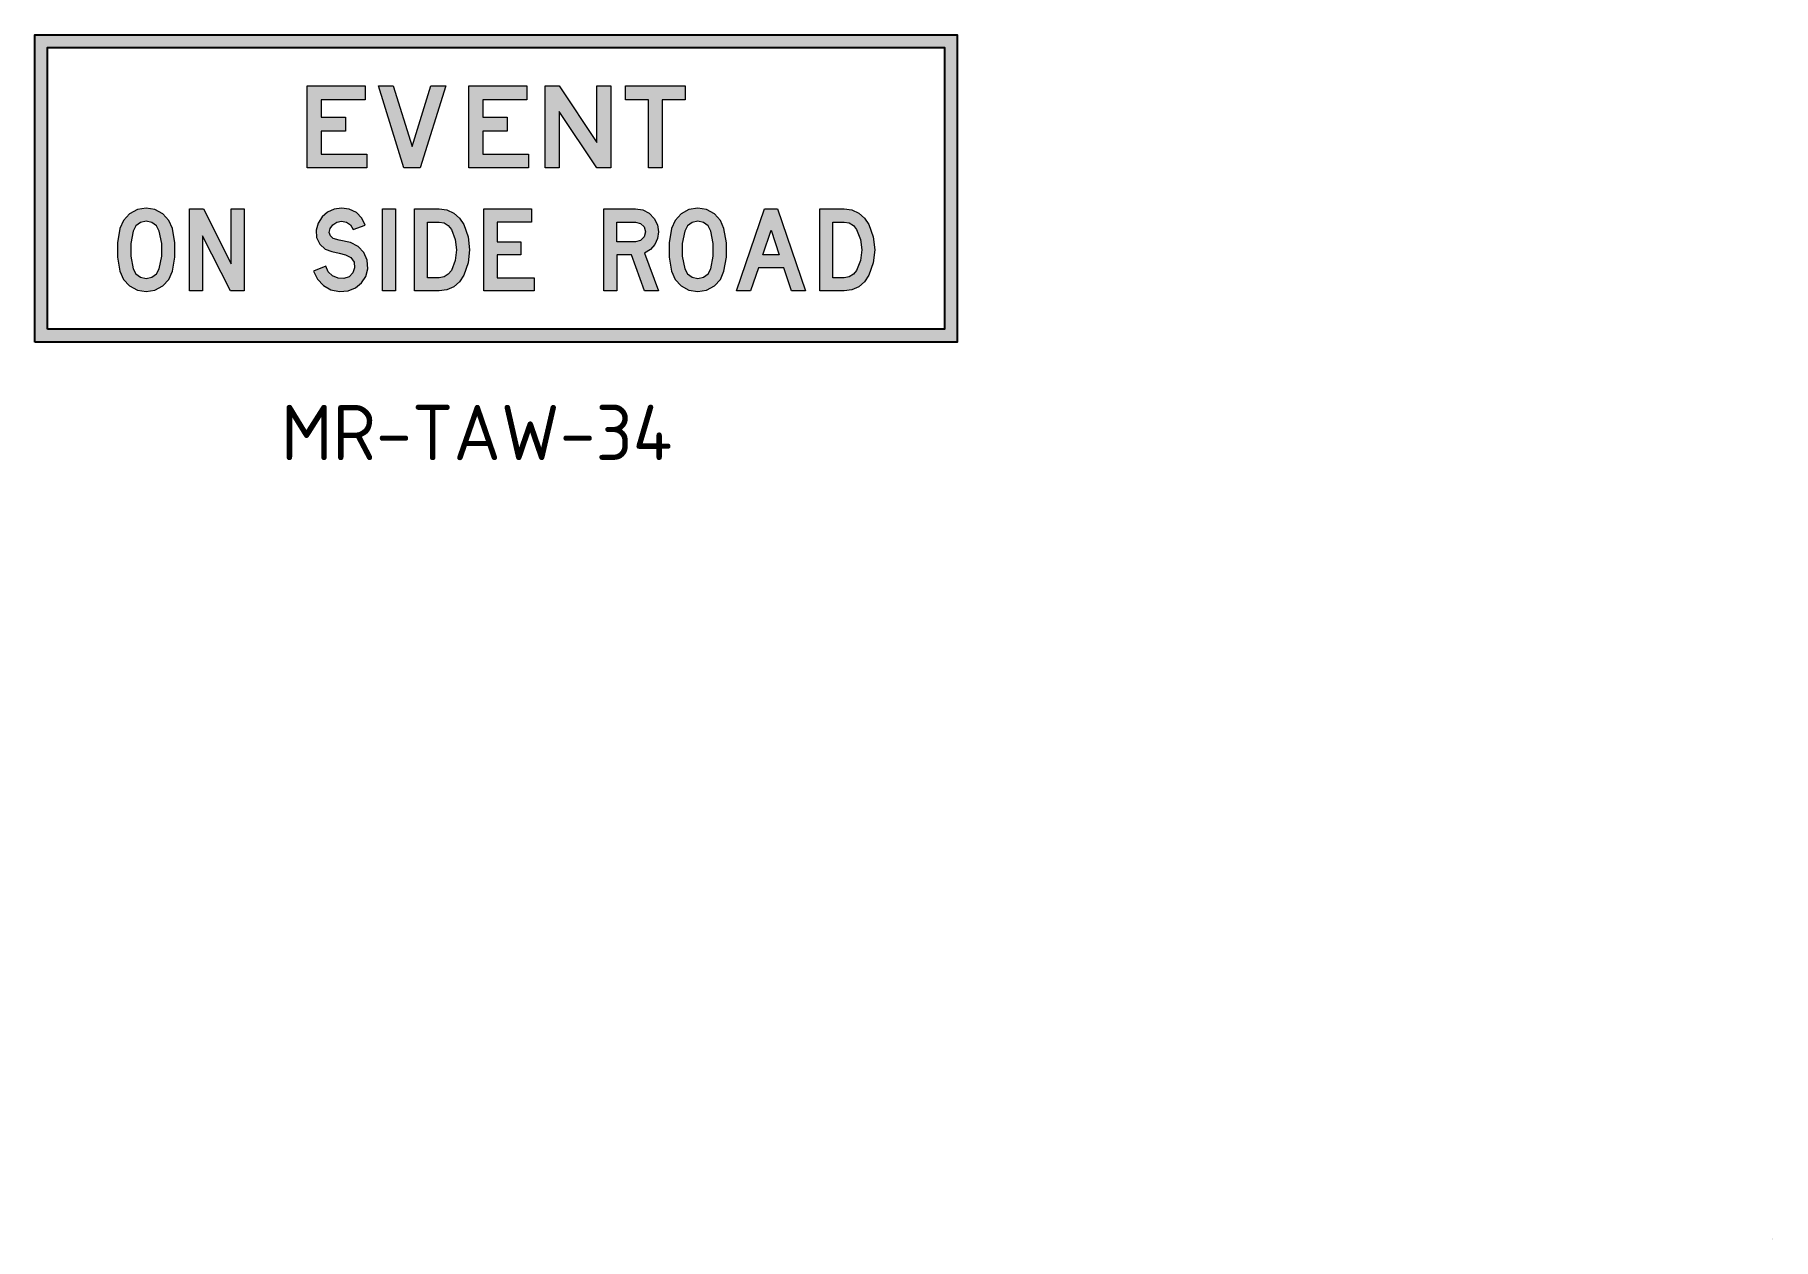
# Model space of a CAD drawing. Extents: x 133 to 359, y 73 to 230.
import ezdxf

# ---------------------------------------------------------------- set-up
doc = ezdxf.new("R2010")
doc.units = 0
for name, color, linetype in [('L25', 1, 'CONTINUOUS'), ('T35', 3, 'CONTINUOUS'), ('TBLK18', 4, 'CONTINUOUS')]:
    doc.layers.add(name, color=color, linetype=linetype)
doc.styles.add('ISO', font='iso3098b.shx')

msp = doc.modelspace()

# ---------------------------------------------------------------- hatches: boundary and pattern name
at = {"layer": 'L25'}
h = msp.add_hatch(color=256, dxfattribs=at)
h.paths.add_polyline_path([(134.92, 191.54), (134.92, 228.21), (251.58, 228.21), (251.58, 191.54)], flags=16)
h.paths.add_polyline_path([(133.25, 189.87), (133.25, 229.87), (253.25, 229.87), (253.25, 189.87)])
h = msp.add_hatch(color=256, dxfattribs=at)
h.paths.add_polyline_path([(210.09, 223.21), (217.87, 223.21), (217.87, 221.39), (214.89, 221.39), (214.89, 212.54), (213.08, 212.54), (213.08, 221.39), (210.09, 221.39)])
h.paths.add_polyline_path([(199.65, 223.21), (201.46, 223.21), (206.37, 215.85), (206.37, 223.21), (208.18, 223.21), (208.18, 212.54), (206.37, 212.54), (201.46, 219.9), (201.46, 212.54), (199.65, 212.54)])
h.paths.add_polyline_path([(189.7, 223.21), (197.27, 223.21), (197.27, 221.39), (191.52, 221.39), (191.52, 219.16), (194.71, 219.16), (194.71, 217.34), (191.52, 217.34), (191.52, 214.35), (197.49, 214.35), (197.49, 212.54), (189.7, 212.54)])
h.paths.add_polyline_path([(177.96, 223.21), (179.88, 223.21), (182.33, 215.31), (184.79, 223.21), (186.71, 223.21), (183.4, 212.54), (181.27, 212.54)])
h.paths.add_polyline_path([(168.68, 223.21), (176.25, 223.21), (176.25, 221.39), (170.49, 221.39), (170.49, 219.16), (173.69, 219.16), (173.69, 217.34), (170.49, 217.34), (170.49, 214.35), (176.47, 214.35), (176.47, 212.54), (168.68, 212.54)])
h = msp.add_hatch(color=256, dxfattribs=at)
h.paths.add_polyline_path([(224.55, 196.54), (228.18, 207.21), (229.88, 207.21), (233.51, 196.54), (231.7, 196.54), (230.69, 199.53), (227.38, 199.53), (226.37, 196.54)])
h.paths.add_polyline_path([(230.1, 201.23), (227.97, 201.23), (229.03, 204.43)], flags=16)
h.paths.add_polyline_path([(191.69, 207.21), (197.87, 207.21), (197.87, 205.5), (193.4, 205.5), (193.4, 202.94), (196.49, 202.94), (196.49, 201.23), (193.4, 201.23), (193.4, 198.25), (198.2, 198.25), (198.2, 196.54), (191.69, 196.54)])
h.paths.add_polyline_path([(178.49, 207.21), (180.19, 207.21), (180.19, 196.54), (178.49, 196.54)])
h.paths.add_polyline_path([(153.37, 207.21), (155.18, 207.21), (158.8, 200.06), (158.8, 207.21), (160.51, 207.21), (160.51, 196.54), (158.7, 196.54), (155.07, 203.69), (155.07, 196.54), (153.37, 196.54)])
h.paths.add_polyline_path([(151.16, 199.1), (151.46, 200.94), (151.46, 202.81), (151.16, 204.65), (150.7, 205.72), (149.91, 206.57), (148.89, 207.13), (147.74, 207.32), (146.6, 207.13), (145.58, 206.57), (144.79, 205.72), (144.33, 204.65), (144.02, 202.81), (144.02, 200.94), (144.33, 199.1), (144.79, 198.04), (145.58, 197.18), (146.6, 196.62), (147.74, 196.44), (148.89, 196.62), (149.91, 197.18), (150.7, 198.04)])
h.paths.add_polyline_path([(149.45, 199.42), (149.76, 201.05), (149.76, 202.71), (149.45, 204.33), (149.09, 204.99), (148.48, 205.44), (147.74, 205.61), (147.01, 205.44), (146.4, 204.99), (146.04, 204.33), (145.73, 202.71), (145.73, 201.05), (146.04, 199.42), (146.4, 198.76), (147.01, 198.31), (147.74, 198.14), (148.48, 198.31), (149.09, 198.76)], flags=16)
h.paths.add_polyline_path([(173.15, 207.32), (172.21, 207.18), (171.34, 206.79), (170.62, 206.16), (170.11, 205.35), (169.85, 204.43), (169.9, 203.48), (170.32, 202.62), (171.02, 201.98), (171.88, 201.66), (172.84, 201.45), (173.69, 201.23), (174.35, 200.89), (174.78, 200.27), (174.86, 199.53), (174.62, 198.87), (174.13, 198.38), (173.47, 198.14), (172.7, 198.18), (171.99, 198.49), (171.44, 199.04), (171.13, 199.74), (169.53, 199.1), (170.02, 198.08), (170.8, 197.26), (171.78, 196.7), (172.88, 196.45), (174.01, 196.54), (174.96, 196.92), (175.75, 197.57), (176.3, 198.43), (176.56, 199.42), (176.49, 200.52), (176.05, 201.53), (175.3, 202.33), (174.33, 202.83), (172.84, 203.16), (172.09, 203.37), (171.71, 203.69), (171.55, 204.16), (171.66, 204.65), (172.04, 205.14), (172.56, 205.47), (173.15, 205.61), (173.8, 205.5), (174.34, 205.12), (174.65, 204.54), (176.25, 205.08), (175.81, 206), (175.09, 206.73), (174.17, 207.19)])
h.paths.add_polyline_path([(185.85, 198.25), (184.36, 198.25), (184.36, 205.5), (185.85, 205.5), (186.49, 205.38), (187.05, 205.05), (187.45, 204.54), (187.95, 203.25), (188.12, 201.87), (187.95, 200.5), (187.45, 199.21), (187.05, 198.7), (186.49, 198.37)], flags=16)
h.paths.add_polyline_path([(185.85, 196.54), (182.66, 196.54), (182.66, 207.21), (185.85, 207.21), (186.84, 207.07), (187.75, 206.66), (188.5, 206.01), (189.05, 205.18), (189.61, 203.57), (189.81, 201.87), (189.61, 200.18), (189.05, 198.57), (188.5, 197.74), (187.75, 197.09), (186.84, 196.68)])
h.paths.add_polyline_path([(211.42, 202.94), (208.97, 202.94), (208.97, 205.5), (211.42, 205.5), (212.06, 205.33), (212.53, 204.86), (212.7, 204.22), (212.53, 203.58), (212.06, 203.11)], flags=16)
h.paths.add_polyline_path([(212.59, 201.45), (214.4, 196.54), (212.59, 196.54), (210.89, 201.23), (208.97, 201.23), (208.97, 196.54), (207.26, 196.54), (207.26, 207.21), (211.42, 207.21), (212.34, 207.07), (213.18, 206.64), (213.84, 205.98), (214.26, 205.15), (214.4, 204.22), (214.28, 203.36), (213.91, 202.56), (213.33, 201.91)])
h.paths.add_polyline_path([(222.91, 199.1), (223.22, 200.94), (223.22, 202.81), (222.91, 204.65), (222.45, 205.72), (221.67, 206.57), (220.64, 207.13), (219.5, 207.32), (218.35, 207.13), (217.33, 206.57), (216.55, 205.72), (216.09, 204.65), (215.78, 202.81), (215.78, 200.94), (216.09, 199.1), (216.55, 198.04), (217.33, 197.18), (218.35, 196.62), (219.5, 196.44), (220.64, 196.62), (221.67, 197.18), (222.45, 198.04)])
h.paths.add_polyline_path([(221.2, 199.42), (221.51, 201.05), (221.51, 202.71), (221.2, 204.33), (220.84, 204.99), (220.24, 205.44), (219.5, 205.61), (218.76, 205.44), (218.16, 204.99), (217.8, 204.33), (217.48, 202.71), (217.48, 201.05), (217.8, 199.42), (218.16, 198.76), (218.76, 198.31), (219.5, 198.14), (220.24, 198.31), (220.84, 198.76)], flags=16)
h.paths.add_polyline_path([(238.56, 198.25), (237.07, 198.25), (237.07, 205.5), (238.56, 205.5), (239.2, 205.38), (239.76, 205.05), (240.16, 204.54), (240.66, 203.25), (240.83, 201.87), (240.66, 200.5), (240.16, 199.21), (239.76, 198.7), (239.2, 198.37)], flags=16)
h.paths.add_polyline_path([(238.56, 196.54), (235.36, 196.54), (235.36, 207.21), (238.56, 207.21), (239.55, 207.07), (240.46, 206.66), (241.21, 206.01), (241.76, 205.18), (242.32, 203.57), (242.52, 201.87), (242.32, 200.18), (241.76, 198.57), (241.21, 197.74), (240.46, 197.09), (239.55, 196.68)])
at = {"layer": 'TBLK18', "linetype": 'Continuous', "lineweight": 0}
h = msp.add_hatch(color=256, dxfattribs=at)
edge = h.paths.add_edge_path()
edge.add_spline(control_points=[(359.34, 73.22), (359.34, 73.22), (359.34, 73.22), (359.34, 73.21), (359.34, 73.21), (359.34, 73.2), (359.34, 73.2), (359.34, 73.19), (359.34, 73.19), (359.34, 73.18), (359.34, 73.18), (359.34, 73.17), (359.34, 73.16), (359.34, 73.16), (359.34, 73.15), (359.34, 73.15), (359.34, 73.14), (359.34, 73.14), (359.35, 73.14), (359.35, 73.14), (359.35, 73.14), (359.36, 73.13), (359.36, 73.13), (359.36, 73.13), (359.37, 73.13), (359.37, 73.13), (359.38, 73.13), (359.38, 73.13), (359.38, 73.13), (359.39, 73.13), (359.39, 73.13), (359.39, 73.13), (359.4, 73.13), (359.41, 73.13), (359.4, 73.13), (359.39, 73.14), (359.39, 73.14), (359.38, 73.15), (359.38, 73.16), (359.38, 73.16), (359.37, 73.17), (359.37, 73.17), (359.36, 73.18), (359.36, 73.19), (359.36, 73.19), (359.35, 73.2), (359.35, 73.21), (359.35, 73.21), (359.35, 73.22), (359.35, 73.22), (359.34, 73.22)], knot_values=[0, 0, 0, 0, 0.054791, 0.109654, 0.164445, 0.219309, 0.2741, 0.328964, 0.383755, 0.438619, 0.49341, 0.548273, 0.603065, 0.657928, 0.71272, 0.767583, 0.822422, 0.877285, 0.915081, 0.952877, 0.990673, 1.02841, 1.066205, 1.103978, 1.141774, 1.179511, 1.217306, 1.255102, 1.292898, 1.330635, 1.368431, 1.406164, 1.44396, 1.481697, 1.557116, 1.631571, 1.705158, 1.777977, 1.850139, 1.921715, 1.992768, 2.063376, 2.133612, 2.203535, 2.273205, 2.342659, 2.411987, 2.481144, 2.550218, 2.619224, 2.619224, 2.619224, 2.619224], degree=3, periodic=0)
h = msp.add_hatch(color=256, dxfattribs=at)
edge = h.paths.add_edge_path()
edge.add_spline(control_points=[(359.34, 73.22), (359.34, 73.22), (359.34, 73.22), (359.34, 73.21), (359.34, 73.21), (359.34, 73.2), (359.34, 73.2), (359.34, 73.19), (359.34, 73.19), (359.34, 73.18), (359.34, 73.18), (359.34, 73.17), (359.34, 73.16), (359.34, 73.16), (359.34, 73.15), (359.34, 73.15), (359.34, 73.14), (359.34, 73.14), (359.35, 73.14), (359.35, 73.14), (359.35, 73.14), (359.36, 73.13), (359.36, 73.13), (359.36, 73.13), (359.37, 73.13), (359.37, 73.13), (359.38, 73.13), (359.38, 73.13), (359.38, 73.13), (359.39, 73.13), (359.39, 73.13), (359.39, 73.13), (359.4, 73.13), (359.41, 73.13), (359.4, 73.13), (359.39, 73.14), (359.39, 73.14), (359.38, 73.15), (359.38, 73.16), (359.38, 73.16), (359.37, 73.17), (359.37, 73.17), (359.36, 73.18), (359.36, 73.19), (359.36, 73.19), (359.35, 73.2), (359.35, 73.21), (359.35, 73.21), (359.35, 73.22), (359.35, 73.22), (359.34, 73.22)], knot_values=[0, 0, 0, 0, 0.054791, 0.109654, 0.164445, 0.219309, 0.2741, 0.328964, 0.383755, 0.438619, 0.49341, 0.548273, 0.603065, 0.657928, 0.71272, 0.767583, 0.822422, 0.877285, 0.915081, 0.952877, 0.990673, 1.02841, 1.066205, 1.103978, 1.141774, 1.179511, 1.217306, 1.255102, 1.292898, 1.330635, 1.368431, 1.406164, 1.44396, 1.481697, 1.557116, 1.631571, 1.705158, 1.777977, 1.850139, 1.921715, 1.992768, 2.063376, 2.133612, 2.203535, 2.273205, 2.342659, 2.411987, 2.481144, 2.550218, 2.619224, 2.619224, 2.619224, 2.619224], degree=3, periodic=0)
h = msp.add_hatch(color=256, dxfattribs=at)
edge = h.paths.add_edge_path()
edge.add_spline(control_points=[(359.34, 73.22), (359.34, 73.22), (359.34, 73.22), (359.34, 73.21), (359.34, 73.21), (359.34, 73.2), (359.34, 73.2), (359.34, 73.19), (359.34, 73.19), (359.34, 73.18), (359.34, 73.18), (359.34, 73.17), (359.34, 73.16), (359.34, 73.16), (359.34, 73.15), (359.34, 73.15), (359.34, 73.14), (359.34, 73.14), (359.35, 73.14), (359.35, 73.14), (359.35, 73.14), (359.36, 73.13), (359.36, 73.13), (359.36, 73.13), (359.37, 73.13), (359.37, 73.13), (359.38, 73.13), (359.38, 73.13), (359.38, 73.13), (359.39, 73.13), (359.39, 73.13), (359.39, 73.13), (359.4, 73.13), (359.41, 73.13), (359.4, 73.13), (359.39, 73.14), (359.39, 73.14), (359.38, 73.15), (359.38, 73.16), (359.38, 73.16), (359.37, 73.17), (359.37, 73.17), (359.36, 73.18), (359.36, 73.19), (359.36, 73.19), (359.35, 73.2), (359.35, 73.21), (359.35, 73.21), (359.35, 73.22), (359.35, 73.22), (359.34, 73.22)], knot_values=[0, 0, 0, 0, 0.054791, 0.109654, 0.164445, 0.219309, 0.2741, 0.328964, 0.383755, 0.438619, 0.49341, 0.548273, 0.603065, 0.657928, 0.71272, 0.767583, 0.822422, 0.877285, 0.915081, 0.952877, 0.990673, 1.02841, 1.066205, 1.103978, 1.141774, 1.179511, 1.217306, 1.255102, 1.292898, 1.330635, 1.368431, 1.406164, 1.44396, 1.481697, 1.557116, 1.631571, 1.705158, 1.777977, 1.850139, 1.921715, 1.992768, 2.063376, 2.133612, 2.203535, 2.273205, 2.342659, 2.411987, 2.481144, 2.550218, 2.619224, 2.619224, 2.619224, 2.619224], degree=3, periodic=0)
h = msp.add_hatch(color=256, dxfattribs=at)
edge = h.paths.add_edge_path()
edge.add_spline(control_points=[(359.34, 73.22), (359.34, 73.22), (359.34, 73.22), (359.34, 73.21), (359.34, 73.21), (359.34, 73.2), (359.34, 73.2), (359.34, 73.19), (359.34, 73.19), (359.34, 73.18), (359.34, 73.18), (359.34, 73.17), (359.34, 73.16), (359.34, 73.16), (359.34, 73.15), (359.34, 73.15), (359.34, 73.14), (359.34, 73.14), (359.35, 73.14), (359.35, 73.14), (359.35, 73.14), (359.36, 73.13), (359.36, 73.13), (359.36, 73.13), (359.37, 73.13), (359.37, 73.13), (359.38, 73.13), (359.38, 73.13), (359.38, 73.13), (359.39, 73.13), (359.39, 73.13), (359.39, 73.13), (359.4, 73.13), (359.41, 73.13), (359.4, 73.13), (359.39, 73.14), (359.39, 73.14), (359.38, 73.15), (359.38, 73.16), (359.38, 73.16), (359.37, 73.17), (359.37, 73.17), (359.36, 73.18), (359.36, 73.19), (359.36, 73.19), (359.35, 73.2), (359.35, 73.21), (359.35, 73.21), (359.35, 73.22), (359.35, 73.22), (359.34, 73.22)], knot_values=[0, 0, 0, 0, 0.054791, 0.109654, 0.164445, 0.219309, 0.2741, 0.328964, 0.383755, 0.438619, 0.49341, 0.548273, 0.603065, 0.657928, 0.71272, 0.767583, 0.822422, 0.877285, 0.915081, 0.952877, 0.990673, 1.02841, 1.066205, 1.103978, 1.141774, 1.179511, 1.217306, 1.255102, 1.292898, 1.330635, 1.368431, 1.406164, 1.44396, 1.481697, 1.557116, 1.631571, 1.705158, 1.777977, 1.850139, 1.921715, 1.992768, 2.063376, 2.133612, 2.203535, 2.273205, 2.342659, 2.411987, 2.481144, 2.550218, 2.619224, 2.619224, 2.619224, 2.619224], degree=3, periodic=0)

# ---------------------------------------------------------------- linework, layer by layer
at = {"layer": 'L25'}
for points in [[(133.25, 189.87), (133.25, 229.87), (253.25, 229.87), (253.25, 189.87)], [(134.92, 191.54), (134.92, 228.21), (251.58, 228.21), (251.58, 191.54)]]:
    msp.add_lwpolyline(points, close=True, dxfattribs=at)
at = {"layer": 'L25', "lineweight": 0}
for points in [[(168.68, 223.21), (176.25, 223.21), (176.25, 221.39), (170.49, 221.39), (170.49, 219.16), (173.69, 219.16), (173.69, 217.34), (170.49, 217.34), (170.49, 214.35), (176.47, 214.35), (176.47, 212.54), (168.68, 212.54), (168.68, 223.21)], [(177.96, 223.21), (179.88, 223.21), (182.33, 215.31), (184.79, 223.21), (186.71, 223.21), (183.4, 212.54), (181.27, 212.54), (177.96, 223.21)], [(189.7, 223.21), (197.27, 223.21), (197.27, 221.39), (191.52, 221.39), (191.52, 219.16), (194.71, 219.16), (194.71, 217.34), (191.52, 217.34), (191.52, 214.35), (197.49, 214.35), (197.49, 212.54), (189.7, 212.54), (189.7, 223.21)], [(199.65, 223.21), (201.46, 223.21), (206.37, 215.85), (206.37, 223.21), (208.18, 223.21), (208.18, 212.54), (206.37, 212.54), (201.46, 219.9), (201.46, 212.54), (199.65, 212.54), (199.65, 223.21)], [(210.09, 223.21), (217.87, 223.21), (217.87, 221.39), (214.89, 221.39), (214.89, 212.54), (213.08, 212.54), (213.08, 221.39), (210.09, 221.39), (210.09, 223.21)], [(151.16, 199.1), (151.46, 200.94), (151.46, 202.81), (151.16, 204.65), (150.7, 205.72), (149.91, 206.57), (148.89, 207.13), (147.74, 207.32), (146.6, 207.13), (145.58, 206.57), (144.79, 205.72), (144.33, 204.65), (144.02, 202.81), (144.02, 200.94), (144.33, 199.1), (144.79, 198.04), (145.58, 197.18), (146.6, 196.62), (147.74, 196.44), (148.89, 196.62), (149.91, 197.18), (150.7, 198.04)], [(153.37, 207.21), (155.18, 207.21), (158.8, 200.06), (158.8, 207.21), (160.51, 207.21), (160.51, 196.54), (158.7, 196.54), (155.07, 203.69), (155.07, 196.54), (153.37, 196.54), (153.37, 207.21)], [(173.15, 207.32), (172.21, 207.18), (171.34, 206.79), (170.62, 206.16), (170.11, 205.35), (169.85, 204.43), (169.9, 203.48), (170.32, 202.62), (171.02, 201.98), (171.88, 201.66), (172.84, 201.45), (173.69, 201.23), (174.35, 200.89), (174.78, 200.27), (174.86, 199.53), (174.62, 198.87), (174.13, 198.38), (173.47, 198.14), (172.7, 198.18), (171.99, 198.49), (171.44, 199.04), (171.13, 199.74), (169.53, 199.1), (170.02, 198.08), (170.8, 197.26), (171.78, 196.7), (172.88, 196.45), (174.01, 196.54), (174.96, 196.92), (175.75, 197.57), (176.3, 198.43), (176.56, 199.42), (176.49, 200.52), (176.05, 201.53), (175.3, 202.33), (174.33, 202.83), (172.84, 203.16), (172.09, 203.37), (171.71, 203.69), (171.55, 204.16), (171.66, 204.65), (172.04, 205.14), (172.56, 205.47), (173.15, 205.61), (173.8, 205.5), (174.34, 205.12), (174.65, 204.54), (176.25, 205.08), (175.81, 206), (175.09, 206.73), (174.17, 207.19)], [(178.49, 207.21), (180.19, 207.21), (180.19, 196.54), (178.49, 196.54), (178.49, 207.21)], [(185.85, 196.54), (182.66, 196.54), (182.66, 207.21), (185.85, 207.21), (186.84, 207.07), (187.75, 206.66), (188.5, 206.01), (189.05, 205.18), (189.61, 203.57), (189.81, 201.87), (189.61, 200.18), (189.05, 198.57), (188.5, 197.74), (187.75, 197.09), (186.84, 196.68)], [(191.69, 207.21), (197.87, 207.21), (197.87, 205.5), (193.4, 205.5), (193.4, 202.94), (196.49, 202.94), (196.49, 201.23), (193.4, 201.23), (193.4, 198.25), (198.2, 198.25), (198.2, 196.54), (191.69, 196.54), (191.69, 207.21)], [(212.59, 201.45), (214.4, 196.54), (212.59, 196.54), (210.89, 201.23), (208.97, 201.23), (208.97, 196.54), (207.26, 196.54), (207.26, 207.21), (211.42, 207.21), (212.34, 207.07), (213.18, 206.64), (213.84, 205.98), (214.26, 205.15), (214.4, 204.22), (214.28, 203.36), (213.91, 202.56), (213.33, 201.91)], [(222.91, 199.1), (223.22, 200.94), (223.22, 202.81), (222.91, 204.65), (222.45, 205.72), (221.67, 206.57), (220.64, 207.13), (219.5, 207.32), (218.35, 207.13), (217.33, 206.57), (216.55, 205.72), (216.09, 204.65), (215.78, 202.81), (215.78, 200.94), (216.09, 199.1), (216.55, 198.04), (217.33, 197.18), (218.35, 196.62), (219.5, 196.44), (220.64, 196.62), (221.67, 197.18), (222.45, 198.04)], [(224.55, 196.54), (228.18, 207.21), (229.88, 207.21), (233.51, 196.54), (231.7, 196.54), (230.69, 199.53), (227.38, 199.53), (226.37, 196.54), (224.55, 196.54)], [(238.56, 196.54), (235.36, 196.54), (235.36, 207.21), (238.56, 207.21), (239.55, 207.07), (240.46, 206.66), (241.21, 206.01), (241.76, 205.18), (242.32, 203.57), (242.52, 201.87), (242.32, 200.18), (241.76, 198.57), (241.21, 197.74), (240.46, 197.09), (239.55, 196.68)], [(149.45, 199.42), (149.76, 201.05), (149.76, 202.71), (149.45, 204.33), (149.09, 204.99), (148.48, 205.44), (147.74, 205.61), (147.01, 205.44), (146.4, 204.99), (146.04, 204.33), (145.73, 202.71), (145.73, 201.05), (146.04, 199.42), (146.4, 198.76), (147.01, 198.31), (147.74, 198.14), (148.48, 198.31), (149.09, 198.76)], [(185.85, 198.25), (184.36, 198.25), (184.36, 205.5), (185.85, 205.5), (186.49, 205.38), (187.05, 205.05), (187.45, 204.54), (187.95, 203.25), (188.12, 201.87), (187.95, 200.5), (187.45, 199.21), (187.05, 198.7), (186.49, 198.37)], [(211.42, 202.94), (208.97, 202.94), (208.97, 205.5), (211.42, 205.5), (212.06, 205.33), (212.53, 204.86), (212.7, 204.22), (212.53, 203.58), (212.06, 203.11)], [(221.2, 199.42), (221.51, 201.05), (221.51, 202.71), (221.2, 204.33), (220.84, 204.99), (220.24, 205.44), (219.5, 205.61), (218.76, 205.44), (218.16, 204.99), (217.8, 204.33), (217.48, 202.71), (217.48, 201.05), (217.8, 199.42), (218.16, 198.76), (218.76, 198.31), (219.5, 198.14), (220.24, 198.31), (220.84, 198.76)], [(230.1, 201.23), (227.97, 201.23), (229.03, 204.43), (230.1, 201.23)], [(238.56, 198.25), (237.07, 198.25), (237.07, 205.5), (238.56, 205.5), (239.2, 205.38), (239.76, 205.05), (240.16, 204.54), (240.66, 203.25), (240.83, 201.87), (240.66, 200.5), (240.16, 199.21), (239.76, 198.7), (239.2, 198.37)]]:
    msp.add_lwpolyline(points, close=True, dxfattribs=at)

# ---------------------------------------------------------------- texts
at = {"layer": 'T35', "style": 'ISO'}
msp.add_text('MR-TAW-34', height=7.193, dxfattribs=at).set_placement((165.28, 174.52))

doc.saveas('drawing.dxf')
